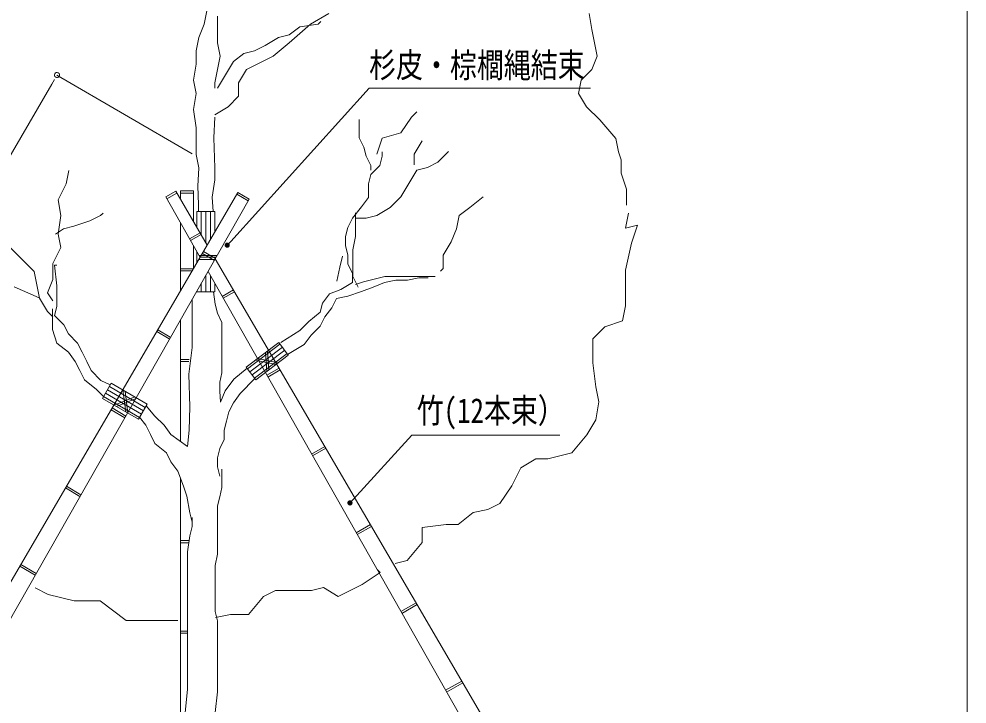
# Model space of a CAD drawing. Units: millimetres, scale not verified. Extents: x 172 to 2911, y 2048 to 3915.
# Drawn here: x 1998 to 2911, y 2777 to 3435 of the extents above; entities that cross this region are included whole.
import ezdxf
from ezdxf.enums import TextEntityAlignment as Align

# ---------------------------------------------------------------- set-up
doc = ezdxf.new("R2010")
doc.units = ezdxf.units.MM
doc.header["$LTSCALE"] = 10
for name, color, linetype, lineweight in [('_0-0_', 7, 'Continuous', 13), ('寸法', 1, 'Continuous', 13), ('本体', 7, 'Continuous', 13)]:
    doc.layers.add(name, color=color, linetype=linetype, lineweight=lineweight)
doc.styles.add('ＭＳ ゴシック', font='')
doc.styles.get('ＭＳ ゴシック').set_extended_font_data('MS Gothic')

# ---------------------------------------------------------------- blocks, each defined once
blk = doc.blocks.new('filled_dot')
at = {"color": 0, "linetype": 'Continuous', "lineweight": -2, "const_width": 1.25}
blk.add_lwpolyline([(-0.625, 0, 1), (0.625, 0, 1)], format="xyb", close=True, dxfattribs=at)

msp = doc.modelspace()

# ---------------------------------------------------------------- linework, layer by layer
at = {"layer": '_0-0_', "color": 6}
msp.add_lwpolyline([(2910.61, 3859.9), (172.48, 3859.9), (172.48, 2048.09), (2910.61, 2048.09)], close=True, dxfattribs=at)
at = {"layer": '寸法'}
for p, q in [((2032.55, 3377.06), (2030.03, 3372.74)), ((2165.27, 3305.67), (2035.06, 3381.39)), ((1564.05, 2571.4), (2030.03, 3372.74))]:
    msp.add_line(p, q, dxfattribs=at)
for points in [[(2198.85, 3217.81), (2202.21, 3221.52), (2335.53, 3368.8), (2548.24, 3368.8)], [(2316.9, 2970.06), (2320.27, 2973.75), (2376.43, 3035.32), (2518.91, 3035.32)]]:
    msp.add_lwpolyline(points, dxfattribs=at)
for start, end in [(59.82201, 239.82201), (239.82201, 59.82201)]:
    msp.add_arc((2035.06, 3381.39), 2.5, start, end, dxfattribs=at)
at = {"layer": '本体'}
for p, q in [((2179.17, 3442.95), (2176.62, 3430.17)), ((2278.83, 3430.17), (2296.71, 3440.39)), ((2547.12, 3440.39), (2549.67, 3425.06)), ((2176.62, 3430.17), (2171.51, 3417.39)), ((2189.4, 3437.84), (2189.4, 3425.06)), ((2258.38, 3412.28), (2278.83, 3430.17)), ((2268.61, 3427.61), (2286.49, 3430.17)), ((2286.49, 3430.17), (2289.05, 3432.72)), ((2189.4, 3425.06), (2189.4, 3412.28)), ((2258.38, 3419.95), (2268.61, 3427.61)), ((2549.67, 3425.06), (2552.23, 3412.28)), ((2171.51, 3417.39), (2168.95, 3404.62)), ((2189.4, 3412.28), (2191.95, 3399.51)), ((2235.39, 3409.73), (2248.16, 3417.39)), ((2243.05, 3399.51), (2258.38, 3412.28)), ((2248.16, 3417.39), (2258.38, 3419.95)), ((2552.23, 3412.28), (2554.78, 3399.51)), ((2168.95, 3404.62), (2168.95, 3391.84)), ((2214.95, 3402.06), (2225.17, 3404.62)), ((2225.17, 3404.62), (2235.39, 3409.73)), ((2191.95, 3399.51), (2189.4, 3386.73)), ((2197.06, 3381.62), (2204.73, 3394.4)), ((2204.73, 3394.4), (2214.95, 3402.06)), ((2227.72, 3391.84), (2243.05, 3399.51)), ((2554.78, 3399.51), (2549.67, 3386.73)), ((2168.95, 3391.84), (2166.4, 3376.51)), ((2189.4, 3386.73), (2186.84, 3373.96)), ((2209.84, 3373.96), (2217.5, 3386.73)), ((2217.5, 3386.73), (2227.72, 3391.84)), ((2549.67, 3386.73), (2539.45, 3376.51)), ((2166.4, 3376.51), (2168.95, 3363.74)), ((2189.4, 3368.85), (2197.06, 3381.62)), ((2539.45, 3376.51), (2536.9, 3363.74)), ((2186.84, 3373.96), (2186.84, 3368.85)), ((2209.84, 3361.18), (2209.84, 3373.96)), ((2168.95, 3363.74), (2166.4, 3348.4)), ((2199.62, 3350.96), (2209.84, 3361.18)), ((2536.9, 3363.74), (2544.56, 3350.96)), ((2166.4, 3348.4), (2168.95, 3330.52)), ((2186.84, 3343.29), (2199.62, 3350.96)), ((2544.56, 3350.96), (2557.34, 3338.18)), ((2186.84, 3340.74), (2186.09, 3320.87)), ((2325.88, 3338.56), (2325.88, 3329.74)), ((2365.83, 3325.68), (2376.05, 3341.01)), ((2376.05, 3341.01), (2381.16, 3346.12)), ((2168.95, 3330.52), (2168.95, 3317.74)), ((2325.88, 3329.74), (2325.88, 3320.92)), ((2557.34, 3338.18), (2572.67, 3320.3)), ((2186.09, 3320.87), (2186.84, 3292.19)), ((2325.88, 3320.92), (2330.29, 3312.1)), ((2342.84, 3305.24), (2347.95, 3320.57)), ((2347.95, 3320.57), (2365.83, 3325.68)), ((2572.67, 3320.3), (2575.23, 3307.52)), ((2168.95, 3317.74), (2168.95, 3304.97)), ((2330.29, 3312.1), (2332.5, 3303.28)), ((2386.27, 3318.02), (2378.61, 3305.24)), ((2168.95, 3304.97), (2171.51, 3292.19)), ((2332.5, 3303.28), (2336.91, 3294.46)), ((2345.73, 3294.46), (2347.93, 3303.28)), ((2347.93, 3303.28), (2347.93, 3307.69)), ((2378.61, 3305.24), (2378.61, 3295.02)), ((2401.6, 3297.58), (2411.83, 3307.8)), ((2575.23, 3307.52), (2577.78, 3299.86)), ((2336.91, 3285.64), (2345.73, 3294.46)), ((2336.91, 3294.46), (2336.91, 3290.05)), ((2391.38, 3292.47), (2401.6, 3297.58)), ((2577.78, 3299.86), (2577.78, 3287.08)), ((2046.31, 3289.64), (2043.75, 3276.86)), ((2171.51, 3292.19), (2170.58, 3274.62)), ((2186.84, 3292.19), (2186.78, 3280.77)), ((2334.7, 3276.82), (2336.91, 3285.64)), ((2373.5, 3277.14), (2381.16, 3289.91)), ((2381.16, 3289.91), (2391.38, 3292.47)), ((2577.78, 3287.08), (2582.89, 3271.75)), ((2043.75, 3276.86), (2036.09, 3261.53)), ((2170.58, 3274.62), (2171.08, 3256.86)), ((2186.78, 3280.77), (2184.28, 3264.08)), ((2334.7, 3263.59), (2334.7, 3276.82)), ((2365.83, 3264.36), (2373.5, 3277.14)), ((2209.17, 3268.55), (1805.22, 2577.31)), ((2139.66, 3264.22), (2149.33, 3269.72)), ((2140.65, 3262.48), (2150.32, 3267.98)), ((2179.6, 3217.95), (2149.33, 3269.72)), ((2154.01, 3269.93), (2166.34, 3269.93)), ((2154.01, 3262.17), (2154.01, 3269.93)), ((2154.01, 3267.93), (2166.34, 3267.93)), ((2166.34, 3240.62), (2166.34, 3269.93)), ((2208.16, 3266.82), (2219.04, 3260.47)), ((2209.17, 3268.55), (2220.05, 3262.19)), ((2582.89, 3271.75), (2582.89, 3258.97)), ((1815.57, 2552.27), (2220.05, 3262.19)), ((2036.09, 3261.53), (2038.64, 3246.2)), ((2139.66, 3264.22), (2172.67, 3206.1)), ((2171.08, 3256.86), (2171.13, 3250.25)), ((2184.28, 3264.08), (2185.38, 3250.25)), ((2328.09, 3254.76), (2334.7, 3263.59)), ((2355.61, 3254.14), (2365.83, 3264.36)), ((2445.04, 3264.36), (2432.27, 3254.14)), ((2582.89, 3258.97), (2582.89, 3256.42)), ((2076.97, 3246.2), (2079.52, 3248.75)), ((2169.54, 3250.25), (2169.54, 3235.16)), ((2169.54, 3250.25), (2186.95, 3250.25)), ((2186.95, 3250.25), (2186.95, 3230.58)), ((2319.26, 3243.74), (2328.09, 3254.76)), ((2322.39, 3249.03), (2322.39, 3238.81)), ((2342.84, 3246.47), (2355.61, 3254.14)), ((2432.27, 3254.14), (2422.05, 3246.47)), ((2582.17, 3234.27), (2585.05, 3248.67)), ((2038.64, 3246.2), (2036.09, 3228.31)), ((2051.42, 3235.98), (2066.75, 3241.09)), ((2066.75, 3241.09), (2076.97, 3246.2)), ((2154.01, 3174.17), (2154.01, 3238.95)), ((2314.85, 3234.92), (2319.26, 3243.74)), ((2322.39, 3243.92), (2332.62, 3243.92)), ((2322.39, 3238.81), (2322.39, 3226.03)), ((2332.62, 3243.92), (2342.84, 3246.47)), ((2422.05, 3246.47), (2419.49, 3233.7)), ((2033.53, 3228.31), (2041.2, 3233.42)), ((2041.2, 3233.42), (2051.42, 3235.98)), ((2162.53, 3223.96), (2172.7, 3229.74)), ((2312.65, 3226.1), (2314.85, 3234.92)), ((2419.49, 3233.7), (2414.38, 3220.92)), ((2593.69, 3237.15), (2582.17, 3234.27)), ((2587.93, 3219.87), (2593.69, 3237.15)), ((2036.09, 3228.31), (2038.64, 3215.54)), ((2163.51, 3222.22), (2173.71, 3228.01)), ((2312.65, 3217.28), (2312.65, 3226.1)), ((2322.39, 3226.03), (2319.84, 3213.26)), ((2414.38, 3220.92), (2406.72, 3208.15)), ((2582.17, 3193.96), (2587.93, 3219.87)), ((1990.09, 3215.54), (2002.87, 3202.76)), ((2038.64, 3215.54), (2030.97, 3200.2)), ((2166.34, 3195.27), (2166.34, 3217.24)), ((2169.54, 3211.62), (2169.54, 3200.73)), ((2175.94, 3211.69), (2187.53, 3204.92)), ((2314.85, 3208.46), (2312.65, 3217.28)), ((2319.84, 3213.26), (2319.84, 3200.48)), ((2002.87, 3202.76), (2013.09, 3192.54)), ((2171.13, 3204.16), (2187.25, 3204.16)), ((2171.6, 3207.98), (2189.16, 3207.98)), ((2172.4, 3206.16), (2188.12, 3206.16)), ((2174.93, 3209.97), (2186.52, 3203.2)), ((2585.61, 2523.44), (2187.32, 3204.75)), ((2307.07, 3196.59), (2309.74, 3207.29)), ((2314.85, 3199.64), (2314.85, 3208.46)), ((2406.72, 3208.15), (2406.72, 3195.37)), ((2013.09, 3192.54), (2015.64, 3179.76)), ((2030.97, 3200.2), (2030.97, 3184.87)), ((2032.81, 3198.66), (2035.02, 3198.66)), ((2035.02, 3178.81), (2032.81, 3198.66)), ((2154.01, 3195.06), (2166.22, 3195.06)), ((2154.01, 3193.06), (2165.05, 3193.06)), ((2180.37, 3192.55), (2560.37, 2523.44)), ((2304.39, 3183.21), (2307.07, 3196.59)), ((2319.26, 3190.81), (2314.85, 3199.64)), ((2319.84, 3200.48), (2319.84, 3187.7)), ((2406.72, 3195.37), (2404.16, 3192.81)), ((2582.17, 3159.4), (2582.17, 3193.96)), ((2030.97, 3184.87), (2025.86, 3172.1)), ((2319.26, 3181.99), (2319.26, 3190.81)), ((2319.84, 3187.7), (2324.95, 3177.48)), ((2330.06, 3182.59), (2340.28, 3185.15)), ((2340.28, 3185.15), (2350.5, 3187.7)), ((2361.16, 3184.2), (2350.14, 3181.99)), ((2350.5, 3187.7), (2376.05, 3187.7)), ((2372.19, 3184.2), (2361.16, 3184.2)), ((2383.21, 3186.4), (2372.19, 3184.2)), ((2376.05, 3187.7), (2391.38, 3187.7)), ((2392.04, 3186.4), (2383.21, 3186.4)), ((2391.38, 3187.7), (2399.05, 3187.7)), ((2017.93, 3167.13), (1993.86, 3177.83)), ((2015.64, 3179.76), (2018.2, 3166.99)), ((2035.02, 3169.99), (2035.02, 3178.81)), ((2186.95, 3180.95), (2186.95, 3173.04)), ((2193.86, 3168.53), (2204.86, 3174.78)), ((2297.21, 3170.97), (2308.24, 3175.38)), ((2308.24, 3175.38), (2319.26, 3181.99)), ((2322.39, 3180.04), (2330.06, 3182.59)), ((2339.11, 3177.58), (2328.09, 3173.17)), ((2350.14, 3181.99), (2339.11, 3177.58)), ((2018.2, 3166.99), (2025.86, 3154.21)), ((2025.86, 3172.1), (2030.97, 3164.43)), ((2035.02, 3158.97), (2035.02, 3169.99)), ((2165.12, 3165.79), (2165.12, 3163.38)), ((2169.25, 3173.04), (2186.95, 3173.04)), ((2185.72, 3173.04), (2187.17, 3161.17)), ((2194.84, 3166.79), (2205.85, 3173.04)), ((2290.6, 3162.15), (2297.21, 3170.97)), ((2303.83, 3166.56), (2299.42, 3157.74)), ((2314.85, 3168.76), (2303.83, 3166.56)), ((2328.09, 3173.17), (2314.85, 3168.76)), ((2030.61, 3154.56), (2030.61, 3156.76)), ((2032.81, 3150.15), (2035.02, 3158.97)), ((2165.12, 3163.38), (2165.12, 3154.56)), ((2187.17, 3161.17), (2189.38, 3152.35)), ((2288.39, 3153.33), (2290.6, 3162.15)), ((2299.42, 3157.74), (2292.8, 3148.92)), ((2579.29, 3145), (2582.17, 3159.4)), ((2025.86, 3154.21), (2030.97, 3149.1)), ((2030.61, 3145.74), (2030.61, 3154.56)), ((2041.63, 3141.33), (2032.81, 3150.15)), ((2165.12, 3154.56), (2165.12, 3145.74)), ((2189.38, 3152.35), (2193.79, 3143.53)), ((2277.37, 3144.51), (2288.39, 3153.33)), ((2292.8, 3148.92), (2288.39, 3140.1)), ((2030.61, 3136.91), (2030.61, 3145.74)), ((2046.04, 3132.5), (2041.63, 3141.33)), ((2154.01, 3029.23), (2154.01, 3145.78)), ((2165.12, 3145.74), (2165.12, 3136.91)), ((2193.79, 3143.53), (2193.79, 3130.3)), ((2268.55, 3135.69), (2277.37, 3144.51)), ((2288.39, 3140.1), (2279.57, 3131.28)), ((2550.49, 3127.72), (2562.01, 3139.24)), ((2562.01, 3139.24), (2579.29, 3145)), ((2035.02, 3123.68), (2030.61, 3136.91)), ((2054.86, 3123.68), (2046.04, 3132.5)), ((2131, 3134.78), (2143.09, 3127.71)), ((2132, 3136.51), (2144.1, 3129.44)), ((2165.12, 3136.91), (2165.12, 3128.09)), ((2193.79, 3130.3), (2193.79, 3121.48)), ((2250.46, 3124.13), (2268.55, 3135.69)), ((2279.57, 3131.28), (2272.96, 3122.45)), ((2046.04, 3114.86), (2035.02, 3123.68)), ((2059.27, 3114.86), (2054.86, 3123.68)), ((2165.12, 3128.09), (2165.12, 3119.27)), ((2193.79, 3121.48), (2193.79, 3112.66)), ((2217.11, 3100.57), (2248.4, 3124.32)), ((2257.58, 3112.21), (2248.4, 3124.32)), ((2272.96, 3122.45), (2256.7, 3112.7)), ((2550.49, 3104.69), (2550.49, 3127.72)), ((2052.66, 3106.04), (2046.04, 3114.86)), ((2063.68, 3106.04), (2059.27, 3114.86)), ((2165.14, 3119.49), (2162.04, 3093.9)), ((2193.79, 3112.66), (2193.79, 3103.84)), ((2226.32, 3088.48), (2257.58, 3112.21)), ((2235.62, 3114.62), (2236.82, 3096.45)), ((2237.53, 3116.07), (2238.73, 3097.9)), ((2057.07, 3097.22), (2052.66, 3106.04)), ((2068.09, 3097.22), (2063.68, 3106.04)), ((2154.01, 3107.98), (2162.3, 3107.98)), ((2154.01, 3105.98), (2161.8, 3105.98)), ((2193.79, 3103.84), (2193.79, 3095.02)), ((2226.08, 3107.38), (2245.76, 3103.24)), ((2228.19, 3108.98), (2247.87, 3104.84)), ((2553.37, 3081.65), (2550.49, 3104.69)), ((2061.48, 3088.4), (2057.07, 3097.22)), ((2077.3, 3087.83), (2068.09, 3097.22)), ((2162.04, 3093.9), (2162.87, 3062.53)), ((2193.79, 3095.02), (2191.58, 3086.2)), ((2205.2, 3088.98), (2217.9, 3099.57)), ((2226.32, 3088.48), (2217.13, 3100.58)), ((2236.86, 3092.8), (2248.82, 3099.59)), ((2237.85, 3091.07), (2249.8, 3097.85)), ((2072.95, 3079.12), (2061.48, 3088.4)), ((2086.34, 3083.57), (2077.3, 3087.83)), ((2087.31, 3085.23), (2078.8, 3070.59)), ((2087.31, 3085.23), (2121.9, 3065.14)), ((2191.58, 3086.2), (2191.58, 3077.37)), ((2196.87, 3077.88), (2205.2, 3088.98)), ((2225.45, 3089.62), (2211.43, 3075.17)), ((2079.81, 3072.32), (2072.95, 3079.12)), ((2098.42, 3078.78), (2101.16, 3057.61)), ((2100.6, 3077.51), (2103.35, 3056.34)), ((2191.58, 3077.37), (2192.46, 3066.85)), ((2192.46, 3066.85), (2196.87, 3077.88)), ((2211.43, 3075.17), (2204.82, 3066.35)), ((2556.25, 3067.25), (2553.37, 3081.65)), ((2078.8, 3070.59), (2113.4, 3050.5)), ((2090.12, 3064.02), (2109.79, 3072.17)), ((2092.3, 3062.75), (2111.97, 3070.91)), ((2121.9, 3065.14), (2113.4, 3050.5)), ((2204.82, 3066.35), (2200.4, 3057.53)), ((2553.37, 3049.97), (2556.25, 3067.25)), ((2087.06, 3059.59), (2100.29, 3051.86)), ((2088.07, 3061.32), (2101.3, 3053.59)), ((2129.28, 3053.52), (2120.81, 3063.27)), ((2162.87, 3062.53), (2162.25, 3040.04)), ((2200.4, 3057.53), (2198.2, 3048.71)), ((2120.46, 3044.7), (2114.58, 3052.54)), ((2138.1, 3044.7), (2129.28, 3053.52)), ((2198.2, 3048.71), (2195.99, 3039.89)), ((2544.73, 3035.57), (2553.37, 3049.97)), ((2124.87, 3035.88), (2120.46, 3044.7)), ((2144.71, 3035.88), (2138.1, 3044.7)), ((2162.25, 3040.04), (2160.71, 3024.45)), ((2195.99, 3039.89), (2195.99, 3031.07)), ((2129.28, 3027.06), (2124.87, 3035.88)), ((2160.71, 3024.45), (2144.71, 3035.88)), ((2195.99, 3031.07), (2191.58, 3022.25)), ((2530.34, 3018.3), (2544.73, 3035.57)), ((2140.3, 3018.24), (2129.28, 3027.06)), ((2191.58, 3022.25), (2189.38, 3013.42)), ((2279.87, 3017.08), (2292.77, 3024.41)), ((2280.86, 3015.34), (2293.76, 3022.67)), ((2144.71, 3009.41), (2140.3, 3018.24)), ((2189.38, 3013.42), (2189.38, 3004.6)), ((2481.38, 3003.9), (2495.78, 3012.54)), ((2495.78, 3012.54), (2507.3, 3012.54)), ((2507.3, 3012.54), (2530.34, 3018.3)), ((2151.33, 3000.59), (2144.71, 3009.41)), ((2189.38, 3004.6), (2191.58, 2995.78)), ((2193.79, 3002.4), (2193.79, 2993.58)), ((2472.74, 2986.62), (2481.38, 3003.9)), ((2156.74, 2986.31), (2151.33, 3000.59)), ((2154.01, 2532.11), (2154.01, 2993.51)), ((2193.79, 2993.58), (2193.79, 2984.76)), ((2043.12, 2984.4), (2057.12, 2976.22)), ((2044.13, 2986.13), (2058.13, 2977.95)), ((2159.95, 2976.5), (2156.74, 2986.31)), ((2193.79, 2984.76), (2191.58, 2975.94)), ((2461.22, 2969.34), (2472.74, 2986.62)), ((2162.92, 2960.5), (2159.95, 2976.5)), ((2191.58, 2975.94), (2189.38, 2967.12)), ((2189.38, 2967.12), (2189.38, 2956.09)), ((2449.71, 2963.58), (2461.22, 2969.34)), ((2165.12, 2951.68), (2162.92, 2960.5)), ((2165.12, 2956.09), (2165.12, 2947.27)), ((2189.38, 2956.09), (2189.38, 2947.27)), ((2420.91, 2949.18), (2435.31, 2960.7)), ((2435.31, 2960.7), (2449.71, 2963.58)), ((2165.12, 2947.27), (2162.92, 2938.45)), ((2189.38, 2947.27), (2189.38, 2938.45)), ((2322.87, 2941.36), (2336.72, 2949.22)), ((2323.86, 2939.62), (2337.71, 2947.48)), ((2386.35, 2946.3), (2409.39, 2949.18)), ((2386.35, 2931.9), (2386.35, 2946.3)), ((2409.39, 2949.18), (2420.91, 2949.18)), ((2162.92, 2938.45), (2160.71, 2923.01)), ((2189.38, 2938.45), (2189.38, 2929.63)), ((2154.01, 2933.81), (2162.25, 2933.81)), ((2154.01, 2931.81), (2161.97, 2931.81)), ((2189.38, 2929.63), (2189.38, 2920.81)), ((2371.95, 2914.63), (2386.35, 2931.9)), ((2160.71, 2923.01), (2160.71, 2914.19)), ((2189.38, 2920.81), (2187.17, 2909.78)), ((2000.19, 2910.94), (2015.07, 2902.25)), ((2160.71, 2914.19), (2160.71, 2898.76)), ((2187.17, 2909.78), (2187.17, 2900.96)), ((2360.44, 2911.75), (2371.95, 2914.63)), ((1999.18, 2909.22), (2014.06, 2900.52)), ((2187.17, 2900.96), (2187.17, 2892.14)), ((2328.76, 2891.59), (2346.04, 2903.11)), ((2346.04, 2903.11), (2343.16, 2905.99)), ((2160.71, 2898.76), (2160.71, 2889.94)), ((2187.17, 2892.14), (2187.17, 2883.32)), ((2317.24, 2885.83), (2328.76, 2891.59)), ((2026.6, 2882.15), (2014.11, 2888.39)), ((2160.71, 2889.94), (2160.71, 2881.11)), ((2187.17, 2883.32), (2187.17, 2874.5)), ((2233.73, 2880.07), (2245.25, 2885.83)), ((2245.25, 2885.83), (2256.77, 2885.83)), ((2256.77, 2885.83), (2279.8, 2885.83)), ((2279.8, 2885.83), (2291.32, 2888.71)), ((2291.32, 2888.71), (2305.72, 2880.07)), ((2305.72, 2880.07), (2317.24, 2885.83)), ((2051.56, 2875.91), (2026.6, 2882.15)), ((2076.53, 2875.91), (2051.56, 2875.91)), ((2101.49, 2857.18), (2076.53, 2875.91)), ((2160.71, 2881.11), (2160.71, 2867.88)), ((2187.17, 2874.5), (2187.17, 2865.68)), ((2219.33, 2862.79), (2233.73, 2880.07)), ((2365.88, 2865.63), (2380.68, 2874.04)), ((2160.71, 2867.88), (2160.71, 2859.06)), ((2187.17, 2865.68), (2189.38, 2856.86)), ((2366.87, 2863.89), (2381.66, 2872.3)), ((2126.46, 2857.18), (2101.49, 2857.18)), ((2151.42, 2857.18), (2126.46, 2857.18)), ((2160.71, 2859.06), (2160.71, 2848.04)), ((2187.65, 2859.91), (2202.05, 2862.79)), ((2189.38, 2856.86), (2189.38, 2848.04)), ((2202.05, 2862.79), (2219.33, 2862.79)), ((2154.01, 2846.72), (2160.71, 2846.72)), ((2160.71, 2848.04), (2160.71, 2837.01)), ((2189.38, 2848.04), (2189.38, 2830.4)), ((2154.01, 2844.72), (2160.71, 2844.72)), ((2160.71, 2837.01), (2160.71, 2828.19)), ((2160.71, 2828.19), (2160.71, 2812.75)), ((2189.38, 2830.4), (2189.38, 2821.57)), ((2189.38, 2821.57), (2189.38, 2810.55)), ((2160.71, 2812.75), (2160.71, 2799.52)), ((2189.38, 2810.55), (2189.38, 2797.32)), ((2160.71, 2799.52), (2160.71, 2790.7)), ((2189.38, 2797.32), (2189.38, 2788.5)), ((2408.88, 2789.91), (2424.63, 2798.85)), ((2409.87, 2788.17), (2425.62, 2797.11)), ((2160.71, 2790.7), (2158.51, 2768.65)), ((2189.38, 2788.5), (2187.17, 2768.65))]:
    msp.add_line(p, q, dxfattribs=at)
at = {"layer": '本体', "color": 4}
for p, q in [((2173.89, 3250.25), (2173.89, 3227.71)), ((2178.25, 3250.25), (2178.25, 3220.01)), ((2182.6, 3250.25), (2182.6, 3222.97)), ((2178.25, 3188.83), (2178.25, 3173.08)), ((2182.6, 3188.73), (2182.6, 3173.04)), ((2173.89, 3181.18), (2173.89, 3173.08)), ((2218.32, 3098.97), (2249.61, 3122.73)), ((2220.59, 3096.02), (2251.86, 3119.75)), ((2222.85, 3093.04), (2254.12, 3116.78)), ((2225.11, 3090.07), (2256.38, 3113.81)), ((2081.68, 3075.55), (2116.27, 3055.46)), ((2083.56, 3078.77), (2118.15, 3058.69)), ((2085.43, 3082), (2120.02, 3061.92)), ((2079.81, 3072.32), (2114.4, 3052.23))]:
    msp.add_line(p, q, dxfattribs=at)

# ---------------------------------------------------------------- block references
at = {"layer": '寸法', "xscale": 2, "yscale": 2}
for p, rotation in [((2198.85, 3217.81), 47.8), ((2316.9, 2970.06), 47.6)]:
    msp.add_blockref('filled_dot', p, dxfattribs=dict(at, rotation=rotation))

# ---------------------------------------------------------------- texts
at = {"layer": '寸法', "color": 3, "style": 'ＭＳ ゴシック', "width": 0.8}
for s, p in [('杉皮・棕櫚縄結束', (2335.38, 3371.91)), ('竹(12本束）', (2381.18, 3039.89))]:
    msp.add_text(s, height=23.74, dxfattribs=at).set_placement(p, align=Align.BOTTOM_LEFT)

doc.saveas('drawing.dxf')
